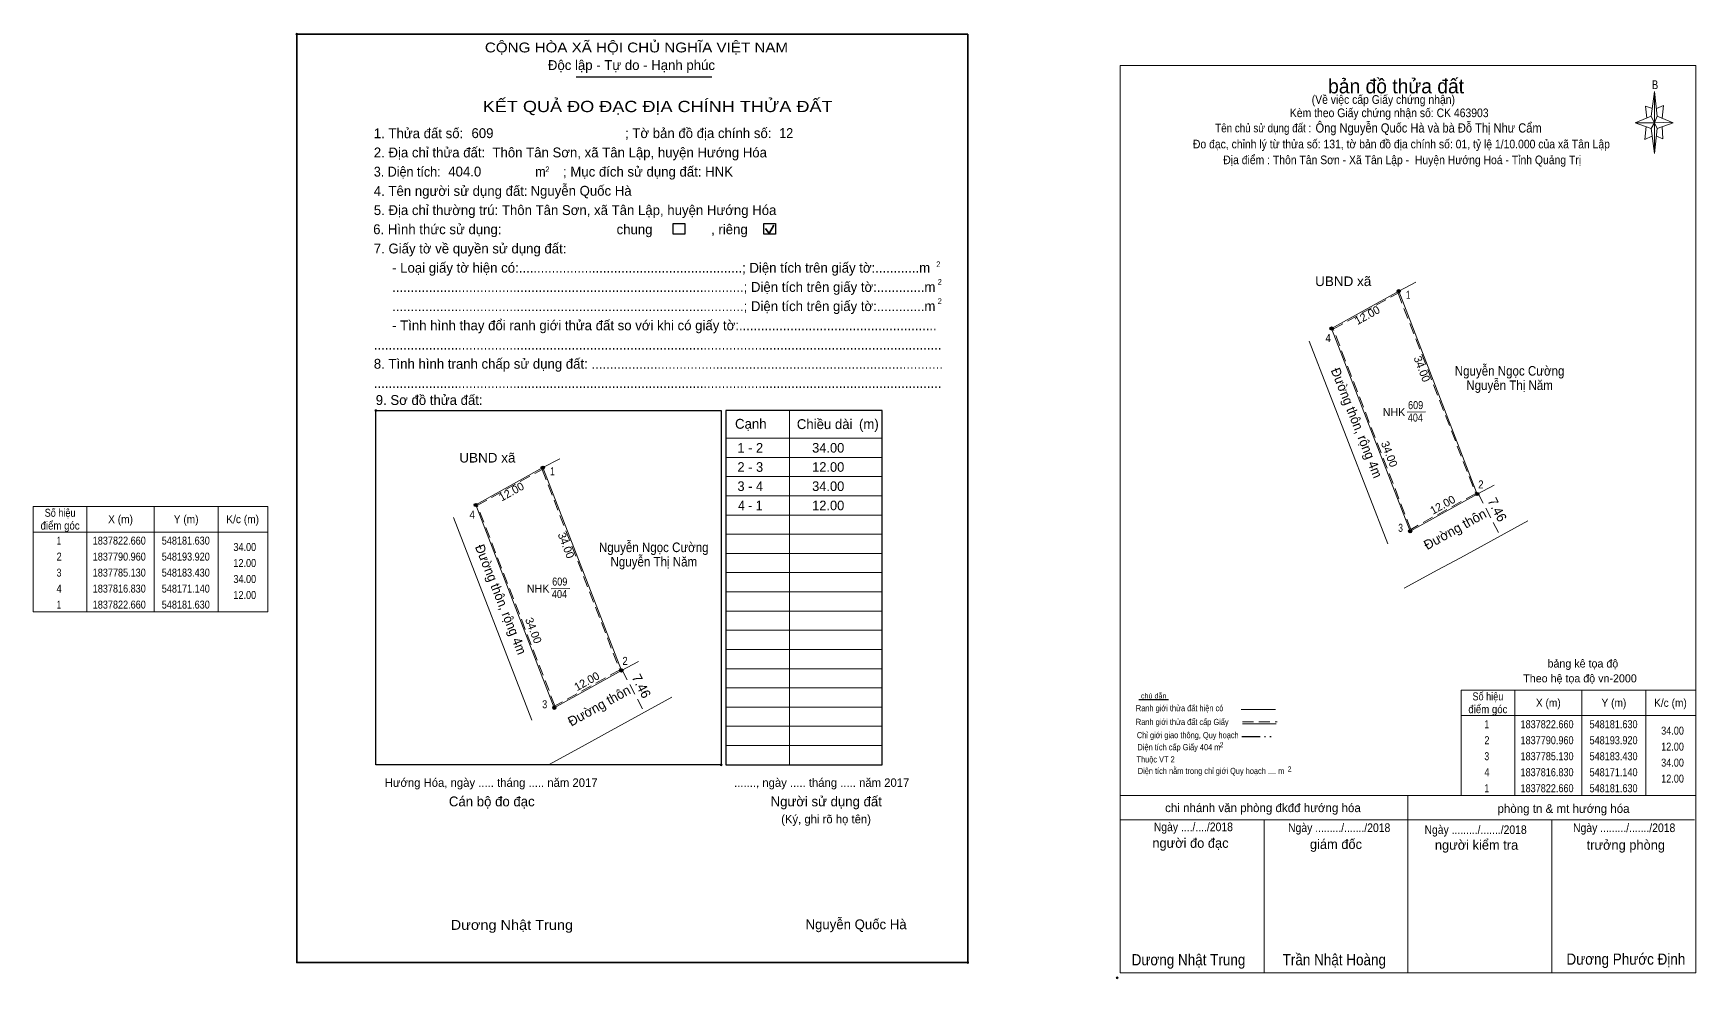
# Model space of a CAD drawing. Header units: metres. Extents: x 548102 to 548779, y 1837743 to 1837891.
# Drawn here: x 548102 to 548361.9, y 1837742.8 to 1837890.6 of the extents above; entities that cross this region are included whole.
import ezdxf
from ezdxf.enums import TextEntityAlignment as Align

# ---------------------------------------------------------------- set-up
doc = ezdxf.new("R2010")
doc.units = ezdxf.units.M
doc.header["$LTSCALE"] = 0.57
doc.header["$PDMODE"] = 32
doc.header["$PDSIZE"] = 0.285
doc.linetypes.add('DASH_DOUBLE_DOT', pattern=[9.2, 5, -1.2, 0.3, -1.2, 0.3, -1.2])
doc.linetypes.add('MEDIUM_DASHED', pattern=[4.5, 3, -1.5])
for name, color, linetype, lineweight in [('1', 7, 'Continuous', 13), ('10', 7, 'Continuous', 13), ('11', 7, 'Continuous', 25), ('2', 7, 'Continuous', 35), ('27', 7, 'Continuous', 13), ('4', 7, 'Continuous', 13), ('50', 7, 'Continuous', 25), ('63', 7, 'Continuous', 13), ('8', 7, 'Continuous', 13)]:
    doc.layers.add(name, color=color, linetype=linetype, lineweight=lineweight)
for name, color, linetype in [('13', 7, 'Continuous'), ('36', 7, 'Continuous'), ('48', 7, 'Continuous'), ('52', 7, 'Continuous'), ('6', 7, 'Continuous'), ('9', 7, 'Continuous')]:
    doc.layers.add(name, color=color, linetype=linetype)

msp = doc.modelspace()

# ---------------------------------------------------------------- hatches: boundary and pattern name
at = {"layer": '11'}
for points in [[(548181.8802, 1837822.66, 1), (548181.3798, 1837822.66, 1)], [(548171.3902, 1837816.83, 1), (548170.8898, 1837816.83, 1)], [(548171.3902, 1837816.83, 1), (548170.8898, 1837816.83, 1)], [(548194.1702, 1837790.96, 1), (548193.6698, 1837790.96, 1)], [(548183.6802, 1837785.13, 1), (548183.1798, 1837785.13, 1)]]:
    msp.add_hatch(color=256, dxfattribs=at).paths.add_polyline_path(points)
at = {"layer": '8'}
for points in [[(548315.7002, 1837850.24, 1), (548315.1998, 1837850.24, 1)], [(548305.2102, 1837844.41, 1), (548304.7098, 1837844.41, 1)], [(548305.2102, 1837844.41, 1), (548304.7098, 1837844.41, 1)], [(548327.9902, 1837818.54, 1), (548327.4898, 1837818.54, 1)], [(548317.5002, 1837812.71, 1), (548316.9998, 1837812.71, 1)]]:
    msp.add_hatch(color=256, dxfattribs=at).paths.add_polyline_path(points)

# ---------------------------------------------------------------- linework, layer by layer
at = {"layer": '1', "lineweight": 25}
for p, q in [((548186.84, 1837883.76), (548208.06, 1837883.76)), ((548234.69, 1837776.22), (548234.69, 1837831.59))]:
    msp.add_line(p, q, dxfattribs=at)
at = {"layer": '1', "lineweight": 35}
for p, q in [((548216.43, 1837860.04), (548217.03, 1837859.26)), ((548217.03, 1837859.26), (548217.76, 1837860.57))]:
    msp.add_line(p, q, dxfattribs=at)
at = {"layer": '1'}
for p, q in [((548220.18, 1837831.59), (548220.18, 1837776.22)), ((548210.25, 1837827.26), (548227.05, 1837827.26)), ((548227.05, 1837827.26), (548234.69, 1837827.26)), ((548210.25, 1837824.26), (548227.05, 1837824.26)), ((548227.05, 1837824.26), (548234.69, 1837824.26)), ((548210.25, 1837821.26), (548227.05, 1837821.26)), ((548227.05, 1837821.26), (548234.69, 1837821.26)), ((548210.25, 1837818.26), (548227.05, 1837818.26)), ((548227.05, 1837818.26), (548234.69, 1837818.26)), ((548210.25, 1837815.25), (548227.05, 1837815.25)), ((548227.05, 1837815.25), (548234.69, 1837815.25)), ((548210.25, 1837812.25), (548227.05, 1837812.25)), ((548227.05, 1837812.25), (548234.69, 1837812.25)), ((548210.25, 1837809.25), (548227.05, 1837809.25)), ((548227.05, 1837809.25), (548234.69, 1837809.25)), ((548210.25, 1837806.25), (548227.05, 1837806.25)), ((548227.05, 1837806.25), (548234.69, 1837806.25)), ((548210.25, 1837803.24), (548227.05, 1837803.24)), ((548227.05, 1837803.24), (548234.69, 1837803.24)), ((548210.25, 1837800.24), (548227.05, 1837800.24)), ((548227.05, 1837800.24), (548234.69, 1837800.24)), ((548210.25, 1837797.24), (548227.05, 1837797.24)), ((548227.05, 1837797.24), (548234.69, 1837797.24)), ((548210.25, 1837794.24), (548227.05, 1837794.24)), ((548227.05, 1837794.24), (548234.69, 1837794.24)), ((548210.25, 1837791.23), (548227.05, 1837791.23)), ((548227.05, 1837791.23), (548234.69, 1837791.23)), ((548210.25, 1837788.23), (548227.05, 1837788.23)), ((548227.05, 1837788.23), (548234.69, 1837788.23)), ((548210.25, 1837785.23), (548227.05, 1837785.23)), ((548227.05, 1837785.23), (548234.69, 1837785.23)), ((548210.25, 1837782.23), (548227.05, 1837782.23)), ((548227.05, 1837782.23), (548234.69, 1837782.23)), ((548210.25, 1837779.23), (548227.05, 1837779.23)), ((548227.05, 1837779.23), (548234.69, 1837779.23))]:
    msp.add_line(p, q, dxfattribs=at)
at = {"layer": '1', "lineweight": 25}
msp.add_lwpolyline([(548155.51, 1837776.22), (548155.51, 1837831.57), (548209.54, 1837831.57), (548209.54, 1837776.22)], close=True, dxfattribs=at)
msp.add_lwpolyline([(548234.69, 1837831.59), (548210.25, 1837831.59), (548210.25, 1837776.22), (548234.69, 1837776.22), (548234.69, 1837776.76)], dxfattribs=at)
at = {"layer": '1'}
msp.add_lwpolyline([(548181.63, 1837822.66), (548193.92, 1837790.96), (548183.43, 1837785.13), (548171.14, 1837816.83)], close=True, dxfattribs=at)
for p in [(548143.15, 1837890.41), (548155.51, 1837831.57), (548209.54, 1837776.22), (548248.07, 1837745.3)]:
    msp.add_point(p, dxfattribs=at)
at = {"layer": '10'}
for p, q in [((548179.94, 1837783.17), (548167.65, 1837814.87)), ((548191.28, 1837781), (548201.8, 1837786.78))]:
    msp.add_line(p, q, dxfattribs=at)
at = {"layer": '10', "linetype": 'MEDIUM_DASHED'}
msp.add_line((548194.05, 1837791.03), (548197.5, 1837784.42), dxfattribs=at)
at = {"layer": '10'}
msp.add_lwpolyline([(548171.14, 1837816.83), (548181.63, 1837822.66), (548193.92, 1837790.96), (548183.43, 1837785.13)], close=True, dxfattribs=at)
at = {"layer": '10', "linetype": 'MEDIUM_DASHED'}
msp.add_lwpolyline([(548171.39, 1837816.74), (548181.53, 1837822.37), (548193.67, 1837791.05), (548183.53, 1837785.42)], close=True, dxfattribs=at)
at = {"layer": '10'}
msp.add_lwpolyline([(548182.51, 1837776.22), (548187.77, 1837779.09), (548191.28, 1837781)], dxfattribs=at)
at = {"layer": '11'}
for centre in [(548181.63, 1837822.66), (548171.14, 1837816.83), (548171.14, 1837816.83), (548193.92, 1837790.96), (548183.43, 1837785.13)]:
    msp.add_circle(centre, 0.2502, dxfattribs=at)
at = {"layer": '2'}
msp.add_lwpolyline([(548143.15, 1837890.41), (548248.07, 1837890.41), (548248.07, 1837745.3), (548143.15, 1837745.3)], close=True, dxfattribs=at)
at = {"layer": '27'}
for p, q in [((548181.63, 1837822.66), (548184.29, 1837824.05)), ((548193.92, 1837790.96), (548196.58, 1837792.35))]:
    msp.add_line(p, q, dxfattribs=at)
at = {"layer": '4'}
for p, q in [((548354.95, 1837877.57), (548355.45, 1837881.47)), ((548355.85, 1837877.57), (548358.35, 1837876.57)), ((548354.95, 1837875.67), (548352.45, 1837876.57)), ((548355.85, 1837875.67), (548355.45, 1837871.77)), ((548356.65, 1837875.97), (548356.75, 1837874.07)), ((548356.75, 1837874.07), (548355.75, 1837874.47)), ((548290.83, 1837784.86), (548296.21, 1837784.86)), ((548291.03, 1837782.62), (548296.3, 1837782.62)), ((548271.9, 1837771.4), (548361.9, 1837771.4)), ((548271.9, 1837771.4), (548361.9, 1837771.4)), ((548271.9, 1837771.4), (548361.9, 1837771.4)), ((548316.9, 1837743.7), (548316.9, 1837771.4)), ((548271.9, 1837767.6), (548361.7, 1837767.6)), ((548294.4, 1837743.7), (548294.4, 1837767.6)), ((548339.4, 1837743.7), (548339.4, 1837767.6)), ((548361.9, 1837743.7), (548271.9, 1837743.7))]:
    msp.add_line(p, q, dxfattribs=at)
at = {"layer": '4', "lineweight": 25}
msp.add_line((548279.45, 1837786.35), (548274.83, 1837786.35), dxfattribs=at)
at = {"layer": '4', "linetype": 'MEDIUM_DASHED'}
msp.add_line((548291.03, 1837782.94), (548296.47, 1837782.94), dxfattribs=at)
at = {"layer": '4', "linetype": 'DASH_DOUBLE_DOT', "lineweight": 25}
msp.add_line((548290.93, 1837780.65), (548296.17, 1837780.65), dxfattribs=at)
at = {"layer": '4'}
for points in [[(548271.9, 1837885.5), (548361.9, 1837885.5), (548361.9, 1837743.7), (548271.9, 1837743.7)], [(548355.45, 1837881.47), (548355.85, 1837877.57), (548355.45, 1837876.57)], [(548355.45, 1837876.57), (548352.45, 1837876.57), (548354.95, 1837877.57), (548355.85, 1837875.67), (548358.35, 1837876.57), (548355.45, 1837876.67)], [(548355.45, 1837876.57), (548355.45, 1837871.77), (548354.95, 1837875.67)]]:
    msp.add_lwpolyline(points, close=True, dxfattribs=at)
for points in [[(548355.45, 1837876.57), (548354.95, 1837877.57), (548352.45, 1837876.57)], [(548355.15, 1837878.77), (548354.05, 1837879.17), (548354.25, 1837877.27)], [(548355.75, 1837878.77), (548356.85, 1837879.27), (548356.65, 1837877.27)], [(548354.15, 1837875.97), (548353.95, 1837873.97), (548355.05, 1837874.47)], [(548355.45, 1837876.57), (548355.85, 1837875.67), (548358.35, 1837876.57)]]:
    msp.add_lwpolyline(points, dxfattribs=at)
msp.add_point((548271.43, 1837742.92), dxfattribs=at)
at = {"layer": '50'}
for points in [[(548202.02, 1837860.82), (548203.82, 1837860.82), (548203.82, 1837859.14), (548202.02, 1837859.14)], [(548216.2, 1837860.82), (548218, 1837860.82), (548218, 1837859.14), (548216.2, 1837859.14)]]:
    msp.add_lwpolyline(points, close=True, dxfattribs=at)
at = {"layer": '63'}
for p, q in [((548110.36, 1837816.6), (548110.36, 1837800.1)), ((548120.86, 1837816.6), (548120.86, 1837800.1)), ((548130.86, 1837816.6), (548130.86, 1837800.1)), ((548101.96, 1837812.6), (548138.66, 1837812.6)), ((548182.95, 1837803.73), (548185.85, 1837803.78)), ((548333.6, 1837787.9), (548333.6, 1837771.4)), ((548344.1, 1837787.9), (548344.1, 1837771.4)), ((548354.1, 1837787.9), (548354.1, 1837771.4)), ((548325.2, 1837783.9), (548361.9, 1837783.9))]:
    msp.add_line(p, q, dxfattribs=at)
for points in [[(548101.96, 1837816.6), (548138.66, 1837816.6), (548138.66, 1837800.1), (548101.96, 1837800.1)], [(548325.2, 1837787.9), (548361.9, 1837787.9), (548361.9, 1837771.4), (548325.2, 1837771.4)]]:
    msp.add_lwpolyline(points, close=True, dxfattribs=at)
at = {"layer": '8'}
for p, q in [((548315.45, 1837850.24), (548318.11, 1837851.63)), ((548313.76, 1837810.75), (548301.47, 1837842.45)), ((548316.77, 1837831.31), (548319.67, 1837831.36)), ((548327.74, 1837818.54), (548330.4, 1837819.93)), ((548325.1, 1837808.58), (548335.62, 1837814.36))]:
    msp.add_line(p, q, dxfattribs=at)
at = {"layer": '8', "linetype": 'MEDIUM_DASHED'}
msp.add_line((548327.87, 1837818.61), (548331.32, 1837812), dxfattribs=at)
at = {"layer": '8'}
for points in [[(548304.96, 1837844.41), (548315.45, 1837850.24), (548327.74, 1837818.54), (548317.25, 1837812.71)], [(548315.45, 1837850.24), (548327.74, 1837818.54), (548317.25, 1837812.71), (548304.96, 1837844.41)]]:
    msp.add_lwpolyline(points, close=True, dxfattribs=at)
at = {"layer": '8', "linetype": 'MEDIUM_DASHED'}
msp.add_lwpolyline([(548305.21, 1837844.32), (548315.35, 1837849.95), (548327.49, 1837818.63), (548317.35, 1837813)], close=True, dxfattribs=at)
at = {"layer": '8'}
msp.add_lwpolyline([(548316.33, 1837803.8), (548321.59, 1837806.67), (548325.1, 1837808.58)], dxfattribs=at)
at = {"layer": '8', "lineweight": 25}
for centre in [(548315.45, 1837850.24), (548304.96, 1837844.41), (548304.96, 1837844.41), (548327.74, 1837818.54), (548317.25, 1837812.71)]:
    msp.add_circle(centre, 0.2502, dxfattribs=at)

# ---------------------------------------------------------------- texts
at = {"layer": '1'}
for s, height, width, p in [('CỘNG HÒA XÃ HỘI CHỦ NGHĨA VIỆT NAM', 1.541, 1.15, (548172.58, 1837887.56)), ('3. Diện tích:', 1.541, 0.95, (548155.21, 1837868.15)), ('2', 0.8806, 0.9, (548182.03, 1837868.85)), ('m', 1.541, 0.95, (548180.45, 1837868.15)), ('2', 0.8806, 0.9, (548243.15, 1837854)), ('2', 0.8806, 0.9, (548243.38, 1837851.25)), ('2', 0.8806, 0.9, (548243.38, 1837848.25)), ('Dương Nhật Trung', 1.541, 1.1, (548167.23, 1837750.42))]:
    msp.add_text(s, height=height, dxfattribs=dict(at, width=width)).set_placement(p)
for s, height, p in [('Độc lập - Tự do - Hạnh phúc', 1.541, (548182.43, 1837884.81)), ('1. Thửa đất số:', 1.541, (548155.21, 1837874.15)), ('; Tờ bản đồ địa chính số:', 1.541, (548194.49, 1837874.17)), ('2. Địa chỉ thửa đất:', 1.541, (548155.21, 1837871.15)), ('; Mục đích sử dụng đất: HNK', 1.541, (548184.79, 1837868.15)), ('4. Tên người sử dụng đất:', 1.541, (548155.21, 1837865.14)), ('5. Địa chỉ thường trú: Thôn Tân Sơn, xã Tân Lập, huyện Hướng Hóa', 1.541, (548155.21, 1837862.14)), ('chung                , riêng', 1.541, (548193.17, 1837859.14)), ('7. Giấy tờ về quyền sử dụng đất:', 1.541, (548155.21, 1837856.14)), ('     - Loại giấy tờ hiện có:.............................................................; Diện tích trên giấy tờ:............m', 1.541, (548155.21, 1837853.13)), ('     ................................................................................................; Diện tích trên giấy tờ:.............m', 1.541, (548155.21, 1837850.13)), ('     ................................................................................................; Diện tích trên giấy tờ:.............m', 1.541, (548155.21, 1837847.13)), ('     - Tình hình thay đổi ranh giới thửa đất so với khi có giấy tờ:......................................................', 1.541, (548155.21, 1837844.13)), ('...........................................................................................................................................................', 1.541, (548155.21, 1837841.12)), ('8. Tình hình tranh chấp sử dụng đất: ................................................................................................', 1.541, (548155.21, 1837838.12)), ('...........................................................................................................................................................', 1.541, (548155.21, 1837835.12)), ('9. Sơ đồ thửa đất:', 1.541, (548155.51, 1837832.46)), ('Chiều dài', 1.541, (548221.35, 1837828.69)), ('Cạnh', 1.541, (548211.69, 1837828.74)), ('(m)', 1.541, (548231.07, 1837828.71)), ('Hướng Hóa, ngày ..... tháng ..... năm 2017', 1.321, (548156.92, 1837772.77)), ('......., ngày ..... tháng ..... năm 2017', 1.321, (548211.54, 1837772.77)), ('Cán bộ đo đạc', 1.541, (548166.95, 1837769.72)), ('Người sử dụng đất', 1.541, (548217.25, 1837769.72)), ('(Ký, ghi rõ họ tên)', 1.321, (548218.9, 1837767.07))]:
    msp.add_text(s, height=height, dxfattribs=at).set_placement(p)
for s, height, width, p in [('KẾT QUẢ ĐO ĐẠC ĐỊA CHÍNH THỬA ĐẤT', 1.761, 1.2, (548199.59, 1837878.23)), ('609', 1.25, 0.85, (548184.28, 1837804.23)), ('404', 1.25, 0.85, (548184.24, 1837802.28))]:
    msp.add_text(s, height=height, dxfattribs=dict(at, width=width)).set_placement(p, align=Align.CENTER)
msp.add_text('NHK', height=1.25, dxfattribs=at).set_placement((548180.905, 1837803.13), align=Align.CENTER)
at = {"layer": '10'}
for s, rotation, p in [('7.46', 297.547, (548195.48, 1837789.9)), ('Đường thôn', 29.064, (548186.08, 1837782.17))]:
    msp.add_text(s, height=1.5, rotation=rotation, dxfattribs=at).set_placement(p)
at = {"layer": '13', "width": 0.95}
msp.add_text('Đường thôn, rộng 4m', height=1.5, rotation=291.639, dxfattribs=at).set_placement((548174.3727, 1837801.7866), align=Align.CENTER)
at = {"layer": '36'}
for s, height, width, p in [('UBND xã', 1.501, 1.05, (548172.965, 1837823.46)), ('Nguyễn Ngọc Cường', 1.5, 0.9, (548198.98, 1837809.46)), ('Nguyễn Thị Năm', 1.5, 0.9, (548198.99, 1837807.21))]:
    msp.add_text(s, height=height, dxfattribs=dict(at, width=width)).set_placement(p, align=Align.CENTER)
at = {"layer": '4'}
for s, height, p in [('bản đồ thửa đất', 2.25, (548315.045, 1837881.16)), ('bảng kê tọa độ', 1.25, (548344.255, 1837791.42)), ('Theo hệ tọa độ vn-2000', 1.25, (548343.805, 1837789.1)), ('chi nhánh văn phòng đkđđ hướng hóa', 1.35, (548294.23, 1837768.82)), ('phòng tn & mt hướng hóa', 1.35, (548341.225, 1837768.7)), ('người đo đạc', 1.5, (548282.895, 1837763.24)), ('giám đốc', 1.5, (548305.645, 1837763.06)), ('người kiểm tra', 1.5, (548327.625, 1837762.94)), ('trưởng phòng', 1.5, (548350.965, 1837762.94))]:
    msp.add_text(s, height=height, dxfattribs=at).set_placement(p, align=Align.CENTER)
for s, height, width, p in [('B', 1.378, 0.8, (548355.53, 1837881.82)), ('(Về việc cấp Giấy chứng nhận)', 1.35, 0.9, (548313.055, 1837879.52)), ('Kèm theo Giấy chứng nhận số: CK 463903', 1.35, 0.9, (548313.975, 1837877.44)), ('Tên chủ sử dụng đất :', 1.35, 0.85, (548294.275, 1837875.07)), ('Đo đạc, chỉnh lý từ thửa số: 131, tờ bản đồ địa chính số: 01, tỷ lệ 1/10.000 của xã Tân Lập', 1.35, 0.9, (548315.88, 1837872.56)), ('Địa điểm : Thôn Tân Sơn - Xã Tân Lập -  Huyện Hướng Hoá - Tỉnh Quảng Trị ', 1.35, 0.9, (548316.225, 1837870.09)), ('chú dẫn', 0.7999, 1.05, (548277.15, 1837786.59)), ('Ranh giới thửa đất hiện có ', 0.96, 0.9, (548281.355, 1837784.59)), ('Ranh giới thửa đất cấp Giấy', 0.96, 0.9, (548281.61, 1837782.44)), ('Chỉ giới giao thông, Quy hoạch', 0.96, 0.9, (548282.47, 1837780.37)), ('Diện tích cấp Giấy 404 m', 0.96, 0.9, (548281.1, 1837778.49)), ('2', 0.8, 0.8, (548287.76, 1837778.94)), ('Thuộc VT 2', 0.96, 0.9, (548277.445, 1837776.58)), ('Diện tích nằm trong chỉ giới Quy hoạch .... m', 0.96, 0.9, (548286.115, 1837774.78)), ('2', 0.8, 0.8, (548298.4, 1837775.16)), ('Ngày ..../..../2018', 1.35, 0.9, (548283.35, 1837765.84)), ('Ngày ........./......./2018', 1.35, 0.9, (548306.15, 1837765.71)), ('Ngày ........./......./2018', 1.35, 0.9, (548327.48, 1837765.4)), ('Ngày ........./......./2018', 1.35, 0.9, (548350.71, 1837765.7)), ('Dương Nhật Trung', 1.75, 0.9, (548282.595, 1837744.87)), ('Trần Nhật Hoàng', 1.75, 0.9, (548305.39, 1837744.88)), ('Dương Phước Định', 1.75, 0.9, (548350.975, 1837744.97))]:
    msp.add_text(s, height=height, dxfattribs=dict(at, width=width)).set_placement(p, align=Align.CENTER)
at = {"layer": '4', "width": 0.9}
msp.add_text('Ông Nguyễn Quốc Hà và bà Đỗ Thị Như Cẩm', height=1.44, dxfattribs=at).set_placement((548302.45, 1837875.04))
at = {"layer": '48'}
msp.add_text('6. Hình thức sử dụng:', height=1.541, dxfattribs=at).set_placement((548155.11, 1837859.15))
at = {"layer": '52'}
for s, p in [('1 - 2', (548214.07, 1837825.01)), ('34.00', (548226.255, 1837825.01)), ('2 - 3', (548214.075, 1837822.01)), ('12.00', (548226.255, 1837822.01)), ('3 - 4', (548214.07, 1837819.01)), ('34.00', (548226.255, 1837819.01)), ('12.00', (548226.255, 1837816))]:
    msp.add_text(s, height=1.501, dxfattribs=at).set_placement(p, align=Align.CENTER)
at = {"layer": '52', "width": 0.95}
msp.add_text('4 - 1', height=1.501, dxfattribs=at).set_placement((548214.07, 1837816), align=Align.CENTER)
at = {"layer": '6'}
for s, p in [('609', (548170.48, 1837874.17)), ('Thôn Tân Sơn, xã Tân Lập, huyện Hướng Hóa', (548173.76, 1837871.15)), ('404.0', (548166.85, 1837868.17)), ('Nguyễn Quốc Hà', (548179.71, 1837865.16)), ('Nguyễn Quốc Hà', (548222.71, 1837750.51))]:
    msp.add_text(s, height=1.541, dxfattribs=at).set_placement(p)
at = {"layer": '6', "width": 0.95}
msp.add_text('12', height=1.541, dxfattribs=at).set_placement((548218.6, 1837874.19))
at = {"layer": '63'}
for s, rotation, p in [('12.00', 29.064, (548177.0214, 1837818.3612)), ('34.00', 291.191, (548184.694, 1837810.2809)), ('34.00', 291.191, (548179.594, 1837796.9809)), ('12.00', 29.064, (548188.8114, 1837788.7212))]:
    msp.add_text(s, height=1.25, rotation=rotation, dxfattribs=at).set_placement(p, align=Align.CENTER)
for s, width, p in [('Số hiệu', 0.85, (548106.16, 1837814.98)), ('X (m)', 0.95, (548115.61, 1837813.98)), ('Y (m)', 0.95, (548125.865, 1837813.98)), ('K/c (m)', 0.95, (548134.705, 1837813.98)), ('điểm góc', 0.9, (548106.16, 1837812.98)), (' 1', 0.75, (548105.81, 1837810.63)), ('1837822.660', 0.85, (548115.41, 1837810.63)), ('548181.630', 0.85, (548125.81, 1837810.63)), (' 2', 0.85, (548105.815, 1837808.13)), ('1837790.960', 0.85, (548115.41, 1837808.13)), ('548193.920', 0.85, (548125.81, 1837808.13)), (' 3', 0.8, (548105.805, 1837805.63)), ('1837785.130', 0.85, (548115.41, 1837805.63)), ('1837816.830', 0.85, (548115.41, 1837803.13)), ('548183.430', 0.85, (548125.81, 1837805.63)), ('548171.140', 0.85, (548125.81, 1837803.13)), (' 4', 0.85, (548105.81, 1837803.13)), (' 1', 0.75, (548105.81, 1837800.63)), ('1837822.660', 0.85, (548115.41, 1837800.63)), ('548181.630', 0.85, (548125.81, 1837800.63)), ('Số hiệu', 0.85, (548329.4, 1837786.28)), ('X (m)', 0.95, (548338.85, 1837785.28)), ('Y (m)', 0.95, (548349.105, 1837785.28)), ('K/c (m)', 0.95, (548357.945, 1837785.28)), ('điểm góc', 0.9, (548329.4, 1837784.28)), (' 1', 0.75, (548329.05, 1837781.93)), ('1837822.660', 0.85, (548338.65, 1837781.93)), ('548181.630', 0.85, (548349.05, 1837781.93)), (' 2', 0.85, (548329.055, 1837779.43)), ('1837790.960', 0.85, (548338.65, 1837779.43)), ('548193.920', 0.85, (548349.05, 1837779.43)), (' 3', 0.8, (548329.045, 1837776.93)), ('1837785.130', 0.85, (548338.65, 1837776.93)), ('548183.430', 0.85, (548349.05, 1837776.93)), (' 4', 0.85, (548329.05, 1837774.43)), ('1837816.830', 0.85, (548338.65, 1837774.43)), ('548171.140', 0.85, (548349.05, 1837774.43)), (' 1', 0.75, (548329.05, 1837771.93)), ('1837822.660', 0.85, (548338.65, 1837771.93)), ('548181.630', 0.85, (548349.05, 1837771.93))]:
    msp.add_text(s, height=1.25, dxfattribs=dict(at, width=width)).set_placement(p, align=Align.CENTER)
at = {"layer": '63', "width": 0.85}
for s, p in [('34.00', (548136.81, 1837809.63)), ('12.00', (548136.81, 1837807.13)), ('34.00', (548136.81, 1837804.63)), ('12.00', (548136.81, 1837802.13)), ('34.00', (548360.05, 1837780.93)), ('12.00', (548360.05, 1837778.43)), ('34.00', (548360.05, 1837775.93)), ('12.00', (548360.05, 1837773.43))]:
    msp.add_text(s, height=1.25, dxfattribs=at).set_placement(p, align=Align.RIGHT)
at = {"layer": '8'}
for s, height, width, p in [('UBND xã', 1.501, 1.05, (548306.78, 1837851.04)), ('1', 1.251, 0.75, (548316.95, 1837849.05)), ('4', 1.251, 0.9, (548304.42, 1837842.28)), ('Nguyễn Ngọc Cường', 1.5, 0.9, (548332.79, 1837837.04)), ('Nguyễn Thị Năm', 1.5, 0.9, (548332.795, 1837834.79)), ('609', 1.25, 0.85, (548318.1, 1837831.81)), ('404', 1.25, 0.85, (548318.06, 1837829.86)), ('2', 1.251, 0.9, (548328.305, 1837819.41)), ('3', 1.251, 0.8, (548315.745, 1837812.63))]:
    msp.add_text(s, height=height, dxfattribs=dict(at, width=width)).set_placement(p, align=Align.CENTER)
for s, rotation, p in [('12.00', 29.064, (548310.8414, 1837845.9412)), ('34.00', 291.191, (548318.514, 1837837.8609)), ('34.00', 291.191, (548313.414, 1837824.5609)), ('12.00', 29.064, (548322.6314, 1837816.3012))]:
    msp.add_text(s, height=1.25, rotation=rotation, dxfattribs=at).set_placement(p, align=Align.CENTER)
at = {"layer": '8', "width": 0.95}
msp.add_text('Đường thôn, rộng 4m', height=1.5, rotation=291.639, dxfattribs=at).set_placement((548308.1868, 1837829.3815), align=Align.CENTER)
at = {"layer": '8'}
msp.add_text('NHK', height=1.25, dxfattribs=at).set_placement((548314.725, 1837830.71), align=Align.CENTER)
for s, rotation, p in [('7.46', 297.547, (548329.3, 1837817.48)), ('Đường thôn', 29.064, (548319.9, 1837809.75))]:
    msp.add_text(s, height=1.5, rotation=rotation, dxfattribs=at).set_placement(p)
at = {"layer": '9'}
for s, width, p in [('1', 0.75, (548183.135, 1837821.47)), ('4', 0.95, (548170.605, 1837814.7)), ('2', 0.9, (548194.49, 1837791.83)), ('3', 0.85, (548181.93, 1837785.05))]:
    msp.add_text(s, height=1.251, dxfattribs=dict(at, width=width)).set_placement(p, align=Align.CENTER)

doc.saveas('drawing.dxf')
